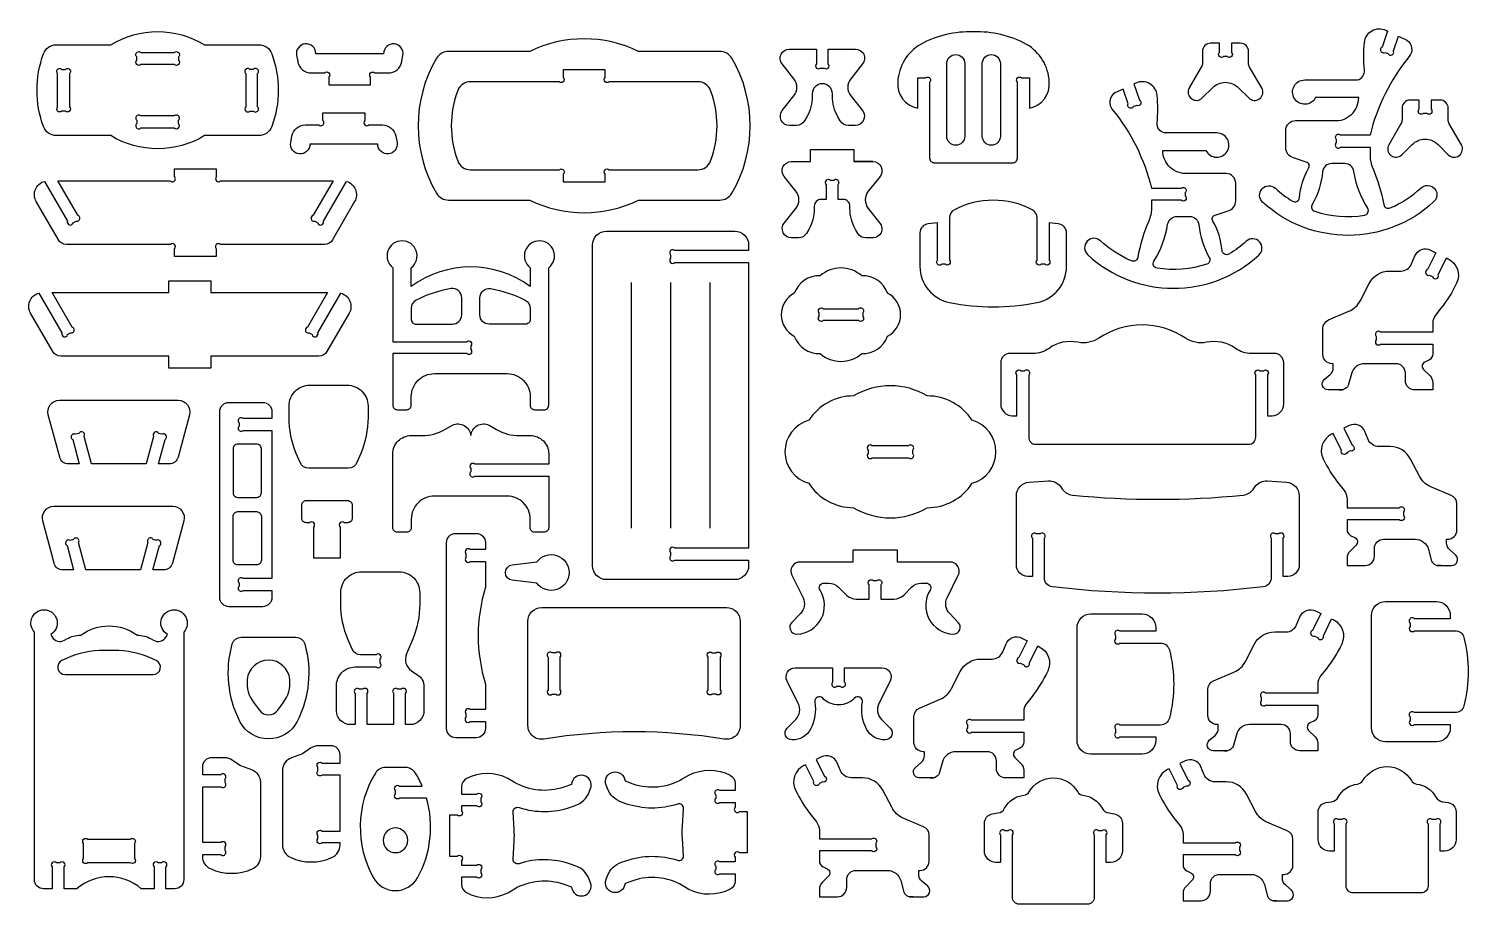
# Model space of a CAD drawing. Extents: x 685.5 to 700.6, y 17.1 to 35.8.
# Drawn here: x 685.53 to 700.59, y 17.11 to 26.27 of the extents above; entities that cross this region are included whole.
import ezdxf

# ---------------------------------------------------------------- set-up
doc = ezdxf.new("R2010")
doc.units = 0
doc.header["$MEASUREMENT"] = 0
doc.layers.get('DEFPOINTS').update_dxf_attribs({"color": 1, "linetype": 'CONTINUOUS'})
doc.layers.add('KONTUR', color=20, linetype='CONTINUOUS')

msp = doc.modelspace()

# ---------------------------------------------------------------- linework, layer by layer
at = {"layer": 'DEFPOINTS'}
msp.add_lwpolyline([(686.15, 17.788), (686.594, 17.788, -1), (686.638, 17.744), (686.638, 17.587, -1), (686.594, 17.543), (686.15, 17.543, -1), (686.105, 17.587), (686.105, 17.744, -1)], format="xyb", close=True, dxfattribs=at)
at = {"layer": 'KONTUR'}
for points in [[(685.686, 26.004, -0.314188), (685.821, 26.099), (686.389, 26.099, -0.27972), (687.371, 26.099), (687.939, 26.099, -0.314188), (688.074, 26.004, -0.178412), (688.074, 25.243, -0.314188), (687.939, 25.149), (687.371, 25.149, -0.27972), (686.389, 25.149), (685.821, 25.149, -0.314188), (685.686, 25.243, -0.178412)], [(695.416, 26.235, 0.130976), (694.861, 26.103, 0.25023), (694.623, 25.714, 0.38008), (694.832, 25.435), (694.832, 25.752), (694.913, 25.752, -1), (694.957, 25.708), (694.957, 24.913, 0.414214), (695.005, 24.865), (695.827, 24.865, 0.414214), (695.875, 24.913), (695.875, 25.708, -1), (695.92, 25.752), (696, 25.752), (696, 25.435, 0.38008), (696.209, 25.714, 0.25023), (695.972, 26.103, 0.130976)], [(699.748, 26.242), (699.691, 26.075, 1), (699.719, 26.019), (699.753, 26.007, 1), (699.809, 26.035), (699.862, 26.188), (699.949, 26.149, -0.438751), (699.975, 25.976, 0.114696), (699.565, 25.152), (699.254, 25.152, 1), (699.21, 25.108), (699.21, 25.072, 1), (699.254, 25.027), (699.565, 25.027), (699.565, 24.941, 0.102365), (699.593, 24.808, -0.056759), (699.708, 24.428, 0.480658), (699.775, 24.392, 0.086534), (700.099, 24.602, -1), (700.233, 24.458, -0.390732), (698.441, 24.453, -1), (698.574, 24.598, 0.050145), (698.754, 24.463, 0.556827), (698.827, 24.501, -0.109708), (698.922, 24.809, 0.51582), (698.898, 24.872), (698.763, 24.916, -0.338122), (698.683, 25.02), (698.683, 25.204, -0.414214), (698.786, 25.306), (699.188, 25.306, 0.436799), (699.446, 25.547), (698.995, 25.547, -0.587447), (698.773, 25.537, -0.587447), (698.881, 25.731), (699.434, 25.731, 0.360472), (699.506, 25.835, -0.043999), (699.506, 26.123, -0.520138), (699.729, 26.252)], [(688.535, 26.006, 0.441319), (688.424, 26.108, 0.441319), (688.333, 25.989), (688.345, 25.923, 0.363296), (688.487, 25.805), (688.626, 25.805, -1), (688.671, 25.76), (688.671, 25.68), (689.108, 25.68), (689.108, 25.76, -1), (689.152, 25.805), (689.292, 25.805, 0.363296), (689.434, 25.923), (689.446, 25.989, 0.441319), (689.355, 26.108, 0.441319), (689.244, 26.006)], [(689.799, 25.959, 0.274633), (689.799, 24.545, 0.264616), (689.923, 24.474), (690.773, 24.474, 0.230821), (691.912, 24.474), (692.762, 24.474, 0.264616), (692.886, 24.545, 0.274633), (692.886, 25.959, 0.264616), (692.762, 26.03), (691.912, 26.03, 0.230821), (690.773, 26.03), (689.923, 26.03, 0.264616)], [(693.729, 25.561, -0.131652), (693.671, 25.344), (693.647, 25.303, -0.267949), (693.564, 25.255), (693.491, 25.255, -0.627694), (693.415, 25.41), (693.537, 25.564, 0.349469), (693.537, 25.743), (693.414, 25.898, -0.628435), (693.489, 26.054), (693.772, 26.054), (693.772, 25.9, 1), (693.816, 25.856), (693.853, 25.856, 1), (693.897, 25.9), (693.897, 26.054), (694.18, 26.054, -0.628435), (694.256, 25.898), (694.132, 25.743, 0.349469), (694.132, 25.564), (694.254, 25.41, -0.627694), (694.179, 25.255), (694.105, 25.255, -0.267949), (694.022, 25.303), (693.998, 25.344, -0.131652), (693.94, 25.561), (693.94, 25.586, 1), (693.729, 25.586)], [(698.115, 26.115), (698.115, 26.02, -1), (698.07, 25.975), (698.034, 25.975, -1), (697.99, 26.02), (697.99, 26.115), (697.897, 26.115, 0.414214), (697.811, 26.029), (697.811, 25.909, -0.131652), (697.799, 25.866), (697.673, 25.647, 0.876976), (697.809, 25.543), (697.916, 25.65, -0.414214), (698.188, 25.65), (698.295, 25.543, 0.876976), (698.432, 25.647), (698.305, 25.866, -0.131652), (698.294, 25.909), (698.294, 26.029, 0.414214), (698.207, 26.115)], [(686.705, 26.018), (687.054, 26.018, -1), (687.099, 25.974), (687.099, 25.937, -1), (687.054, 25.893), (686.705, 25.893, -1), (686.661, 25.937), (686.661, 25.974, -1)], [(695.136, 25.902, -1), (695.325, 25.902), (695.325, 25.142, -1), (695.136, 25.142)], [(695.508, 25.902, -1), (695.697, 25.902), (695.697, 25.142, -1), (695.508, 25.142)], [(685.959, 25.798), (685.959, 25.449, -1), (685.915, 25.405), (685.878, 25.405, -1), (685.834, 25.449), (685.834, 25.798, -1), (685.878, 25.842), (685.915, 25.842, -1)], [(687.801, 25.798), (687.801, 25.449, 1), (687.845, 25.405), (687.881, 25.405, 1), (687.926, 25.449), (687.926, 25.798, 1), (687.881, 25.842), (687.845, 25.842, 1)], [(691.124, 25.838), (691.124, 25.757, -1), (691.08, 25.713), (690.154, 25.713, 0.311557), (690.02, 25.62, 0.183361), (690.02, 24.884, 0.311557), (690.154, 24.791), (691.08, 24.791, -1), (691.124, 24.746), (691.124, 24.666), (691.561, 24.666), (691.561, 24.746, -1), (691.605, 24.791), (692.531, 24.791, 0.311557), (692.665, 24.884, 0.183361), (692.665, 25.62, 0.311557), (692.531, 25.713), (691.605, 25.713, -1), (691.561, 25.757), (691.561, 25.838)], [(697.094, 25.689), (697.151, 25.521, -1), (697.124, 25.465), (697.089, 25.453, -1), (697.033, 25.481), (696.981, 25.634), (696.893, 25.595, 0.438751), (696.868, 25.422, -0.114696), (697.277, 24.598), (697.588, 24.598, -1), (697.632, 24.554), (697.632, 24.518, -1), (697.588, 24.473), (697.277, 24.473), (697.277, 24.387, -0.102365), (697.249, 24.254, 0.056759), (697.134, 23.874, -0.480658), (697.068, 23.838, -0.086534), (696.744, 24.048, 1), (696.61, 23.904, 0.390732), (698.402, 23.899, 1), (698.269, 24.044, -0.050145), (698.088, 23.909, -0.556827), (698.016, 23.947, 0.109708), (697.921, 24.255, -0.51582), (697.945, 24.318), (698.079, 24.362, 0.338122), (698.159, 24.466), (698.159, 24.65, 0.414214), (698.057, 24.752), (697.655, 24.752, -0.436799), (697.397, 24.993), (697.848, 24.993, 0.587447), (698.069, 24.983, 0.587447), (697.961, 25.177), (697.409, 25.177, -0.360472), (697.337, 25.281, 0.043999), (697.337, 25.569, 0.520138), (697.114, 25.698)], [(700.203, 25.521), (700.203, 25.425, -1), (700.158, 25.381), (700.122, 25.381, -1), (700.078, 25.425), (700.078, 25.521), (699.985, 25.521, 0.414214), (699.899, 25.435), (699.899, 25.315, -0.131652), (699.887, 25.271), (699.761, 25.053, 0.876976), (699.897, 24.948), (700.004, 25.055, -0.414214), (700.276, 25.055), (700.383, 24.948, 0.876976), (700.52, 25.053), (700.393, 25.271, -0.131652), (700.382, 25.315), (700.382, 25.435, 0.414214), (700.295, 25.521)], [(686.705, 25.229), (687.054, 25.229, 1), (687.099, 25.274), (687.099, 25.31, 1), (687.054, 25.354), (686.705, 25.354, 1), (686.661, 25.31), (686.661, 25.274, 1)], [(688.474, 25.06, -0.441319), (688.363, 24.958, -0.441319), (688.272, 25.077), (688.284, 25.142, -0.363296), (688.426, 25.261), (688.566, 25.261, 1), (688.61, 25.306), (688.61, 25.386), (689.047, 25.386), (689.047, 25.306, 1), (689.091, 25.261), (689.231, 25.261, -0.363296), (689.373, 25.142), (689.385, 25.077, -0.441319), (689.294, 24.958, -0.441319), (689.183, 25.06)], [(693.999, 24.482), (693.999, 24.635, 1), (693.955, 24.68), (693.918, 24.68, 1), (693.874, 24.635), (693.874, 24.482), (693.822, 24.482, 0.414214), (693.75, 24.41), (693.75, 24.384, -0.131652), (693.692, 24.168), (693.668, 24.126, -0.267949), (693.585, 24.078), (693.511, 24.078, -0.627694), (693.436, 24.234), (693.558, 24.387, 0.349469), (693.557, 24.567), (693.434, 24.721, -0.628435), (693.509, 24.877), (693.709, 24.877), (693.709, 25.002), (694.164, 25.002), (694.164, 24.877), (694.363, 24.877, -0.628435), (694.438, 24.721), (694.315, 24.567, 0.349469), (694.315, 24.387), (694.437, 24.234, -0.627694), (694.362, 24.078), (694.288, 24.078, -0.267949), (694.205, 24.126), (694.181, 24.168, -0.131652), (694.123, 24.384), (694.123, 24.41, 0.414214), (694.051, 24.482)], [(699.54, 24.389, -0.102416), (699.396, 24.775, 0.370344), (699.301, 24.856), (699.164, 24.856, 0.386693), (699.068, 24.769, -0.107473), (698.959, 24.427, 0.476686), (698.986, 24.357, 0.117674), (699.506, 24.316, 0.538917)], [(687.057, 23.885), (687.057, 23.965, 1), (687.013, 24.01), (685.925, 24.01, -0.267949), (685.841, 24.058), (685.61, 24.459, -0.487619), (685.695, 24.67), (685.936, 24.253, 1), (685.996, 24.236), (686.028, 24.255, 1), (686.044, 24.315), (685.836, 24.675), (687.013, 24.675, 1), (687.057, 24.719), (687.057, 24.8), (687.494, 24.8), (687.494, 24.719, 1), (687.539, 24.675), (688.715, 24.675), (688.507, 24.315, 1), (688.523, 24.255), (688.555, 24.236, 1), (688.615, 24.253), (688.856, 24.67, -0.487619), (688.941, 24.459), (688.71, 24.058, -0.267949), (688.626, 24.01), (687.539, 24.01, 1), (687.494, 23.965), (687.494, 23.885)], [(694.856, 23.779, 0.357981), (695.166, 23.402, 0.098177), (696.08, 23.402, 0.357981), (696.389, 23.779), (696.389, 24.132, 0.385638), (696.303, 24.227), (696.207, 24.237), (696.207, 23.847, -1), (696.163, 23.803), (696.126, 23.803, -1), (696.082, 23.847), (696.082, 24.288, 0.281144), (696.03, 24.374, 0.241814), (695.216, 24.374, 0.281144), (695.164, 24.288), (695.164, 23.847, -1), (695.119, 23.803), (695.083, 23.803, -1), (695.039, 23.847), (695.039, 24.237), (694.943, 24.227, 0.385638), (694.856, 24.132)], [(697.303, 23.835, 0.102416), (697.447, 24.221, -0.370344), (697.542, 24.303), (697.678, 24.303, -0.386693), (697.774, 24.215, 0.107473), (697.883, 23.873, -0.476686), (697.857, 23.804, -0.117674), (697.336, 23.762, -0.538917)], [(693.063, 23.946), (692.291, 23.946, 1), (692.247, 23.902), (692.247, 23.866, 1), (692.291, 23.821), (693.063, 23.821), (693.063, 20.833), (692.291, 20.833, 1), (692.247, 20.788), (692.247, 20.752, 1), (692.291, 20.708), (693.063, 20.708), (693.063, 20.648, -0.414214), (692.918, 20.504), (691.575, 20.504, -0.414214), (691.431, 20.648), (691.431, 24.006, -0.414214), (691.575, 24.15), (692.918, 24.15, -0.414214), (693.063, 24.006)], [(689.388, 22.281), (689.486, 22.281, 0.414214), (689.534, 22.329), (689.534, 22.419, -0.414214), (689.775, 22.659), (690.537, 22.659, -0.414214), (690.777, 22.419), (690.777, 22.329, 0.414214), (690.825, 22.281), (690.923, 22.281, 0.414214), (690.972, 22.329), (690.972, 23.767, 0.712109), (690.874, 24.048, 0.712109), (690.777, 23.767), (690.777, 23.571, 0.327793), (689.534, 23.571), (689.534, 23.767, 0.712109), (689.437, 24.048, 0.712109), (689.34, 23.767), (689.34, 22.993), (690.111, 22.993, -1), (690.156, 22.948), (690.156, 22.912, -1), (690.111, 22.868), (689.34, 22.868), (689.34, 22.329, 0.414214)], [(699.239, 22.489), (699.276, 22.489), (699.127, 22.489, -0.69618), (699.086, 22.599), (699.146, 22.65, 0.218856), (699.18, 22.723), (699.18, 22.763), (699.167, 22.763, -0.414214), (699.071, 22.859), (699.071, 23.132, -0.300567), (699.13, 23.22), (699.344, 23.312, 0.175054), (699.464, 23.423), (699.556, 23.602, -0.281092), (699.769, 23.732), (699.888, 23.732, 0.302959), (699.999, 23.806), (700.034, 23.89, -0.432835), (700.198, 23.952), (700.254, 23.924), (700.167, 23.747, 1), (700.187, 23.688), (700.22, 23.672, 1), (700.279, 23.692), (700.366, 23.869), (700.382, 23.861, -0.412418), (700.47, 23.605, -0.053802), (700.306, 23.342), (700.251, 23.272, 0.168092), (700.22, 23.183), (700.22, 23.093), (699.674, 23.093, 1), (699.63, 23.048), (699.63, 23.012, 1), (699.674, 22.968), (700.22, 22.968), (700.22, 22.865, -0.288515), (700.179, 22.8), (700.138, 22.78, 0.517103), (700.125, 22.703), (700.192, 22.636, -0.198912), (700.22, 22.568), (700.22, 22.489), (700.031, 22.489, -0.414214), (699.934, 22.585), (699.934, 22.667, 0.414214), (699.838, 22.763), (699.508, 22.763, 0.339454), (699.369, 22.656), (699.336, 22.535, -0.339454)], [(694.246, 22.868, 0.32816), (694.517, 23.051, 0.608717), (694.517, 23.5, 0.32816), (694.246, 23.683, 0.374627), (693.812, 23.683, 0.32816), (693.541, 23.5, 0.608717), (693.541, 23.051, 0.32816), (693.812, 22.868, 0.374627)], [(685.866, 22.841, -0.267949), (685.783, 22.889), (685.551, 23.29, -0.487619), (685.636, 23.501), (685.877, 23.084, 1), (685.938, 23.067), (685.969, 23.086, 1), (685.985, 23.146), (685.777, 23.506), (686.998, 23.506), (686.998, 23.631), (687.436, 23.631), (687.436, 23.506), (688.656, 23.506), (688.448, 23.146, 1), (688.465, 23.086), (688.496, 23.067, 1), (688.557, 23.084), (688.798, 23.501, -0.487619), (688.883, 23.29), (688.651, 22.889, -0.267949), (688.568, 22.841), (687.436, 22.841), (687.436, 22.716), (686.998, 22.716), (686.998, 22.841)], [(689.586, 23.427, 0.281144), (689.534, 23.342), (689.534, 23.225, 0.414214), (689.582, 23.177), (689.964, 23.177, 0.414214), (690.061, 23.273), (690.061, 23.453, 0.464054), (689.948, 23.548, 0.077001)], [(690.725, 23.427, -0.281144), (690.777, 23.342), (690.777, 23.225, -0.414214), (690.729, 23.177), (690.347, 23.177, -0.414214), (690.251, 23.273), (690.251, 23.453, -0.464054), (690.363, 23.548, -0.077001)], [(693.846, 23.338), (694.213, 23.338, -1), (694.257, 23.294), (694.257, 23.257, -1), (694.213, 23.213), (693.846, 23.213, -1), (693.802, 23.257), (693.802, 23.294, -1)], [(698.296, 21.92, 0.414214), (698.368, 21.993), (698.368, 22.645, -1), (698.413, 22.689), (698.449, 22.689, -1), (698.493, 22.645), (698.493, 22.219), (698.541, 22.219, 0.414214), (698.661, 22.339), (698.661, 22.774, 0.414214), (698.565, 22.87), (698.322, 22.87, -0.1548), (698.156, 22.923, 0.206677), (697.853, 22.987, -0.200512), (697.635, 23.03, 0.304221), (696.727, 23.03, -0.200512), (696.509, 22.987, 0.206677), (696.206, 22.923, -0.1548), (696.039, 22.87), (695.797, 22.87, 0.414214), (695.701, 22.774), (695.701, 22.339, 0.414214), (695.821, 22.219), (695.869, 22.219), (695.869, 22.645, -1), (695.913, 22.689), (695.949, 22.689, -1), (695.994, 22.645), (695.994, 21.993, 0.414214), (696.066, 21.92)], [(688.331, 21.825, -0.100549), (688.255, 22.2), (688.255, 22.321, -0.414214), (688.471, 22.538), (688.864, 22.538, -0.414214), (689.081, 22.321), (689.081, 22.2, -0.100549), (689.005, 21.825), (688.963, 21.728, -0.301123), (688.875, 21.669), (688.461, 21.669, -0.301123), (688.372, 21.728)], [(695.402, 21.512, 0.756347), (695.402, 22.171, 0.253291), (694.932, 22.426, 0.2751), (694.162, 22.426, 0.253291), (693.692, 22.171, 0.756347), (693.692, 21.512, 0.253291), (694.162, 21.256, 0.2751), (694.932, 21.256, 0.253291)], [(687.096, 22.38, -0.493145), (687.212, 22.228), (687.094, 21.785, -0.339454), (687.001, 21.714), (686.889, 21.714), (686.958, 21.97, 1), (686.926, 22.024), (686.891, 22.034, 1), (686.837, 22.002), (686.76, 21.714), (686.189, 21.714), (686.112, 22.002, 1), (686.057, 22.034), (686.022, 22.024, 1), (685.991, 21.97), (686.059, 21.714), (685.948, 21.714, -0.339454), (685.855, 21.785), (685.736, 22.228, -0.493145), (685.852, 22.38)], [(688.076, 20.515), (687.776, 20.515, 1), (687.732, 20.471), (687.732, 20.434, 1), (687.776, 20.39), (688.076, 20.39), (688.076, 20.317, -0.414214), (687.98, 20.221), (687.625, 20.221, -0.414214), (687.529, 20.317), (687.529, 22.261, -0.414214), (687.625, 22.358), (687.98, 22.358, -0.414214), (688.076, 22.261), (688.076, 22.189), (687.776, 22.189, 1), (687.732, 22.144), (687.732, 22.108, 1), (687.776, 22.064), (688.076, 22.064)], [(689.534, 21.138), (689.534, 21.048, -0.414214), (689.486, 21), (689.388, 21, -0.414214), (689.34, 21.048), (689.34, 21.819, -0.414214), (689.532, 22.011), (689.645, 22.011, 0.131652), (689.885, 22.075), (689.964, 22.121, -0.512051), (690.156, 22.011, -0.512051), (690.347, 22.121), (690.426, 22.075, 0.131652), (690.666, 22.011), (690.779, 22.011, -0.414214), (690.972, 21.819), (690.972, 21.711), (690.2, 21.711, 1), (690.156, 21.667), (690.156, 21.631, 1), (690.2, 21.586), (690.972, 21.586), (690.972, 21.048, -0.414214), (690.923, 21), (690.825, 21, -0.414214), (690.777, 21.048), (690.777, 21.138, 0.414214), (690.537, 21.378), (689.775, 21.378, 0.414214)], [(700.306, 20.652), (700.269, 20.652), (700.418, 20.652, 0.69618), (700.459, 20.762), (700.398, 20.814, -0.218856), (700.365, 20.887), (700.365, 20.927), (700.377, 20.927, 0.414214), (700.474, 21.023), (700.474, 21.295, 0.300567), (700.415, 21.384), (700.2, 21.475, -0.175054), (700.081, 21.586), (699.989, 21.765, 0.281092), (699.775, 21.896), (699.656, 21.896, -0.302959), (699.545, 21.97), (699.511, 22.054, 0.432835), (699.347, 22.115), (699.291, 22.088), (699.378, 21.911, -1), (699.357, 21.851), (699.325, 21.835, -1), (699.265, 21.855), (699.178, 22.032), (699.162, 22.025, 0.412418), (699.074, 21.768, 0.053802), (699.238, 21.506), (699.293, 21.435, -0.168092), (699.324, 21.346), (699.324, 21.256), (699.871, 21.256, -1), (699.915, 21.212), (699.915, 21.175, -1), (699.871, 21.131), (699.324, 21.131), (699.324, 21.028, 0.288515), (699.365, 20.963), (699.406, 20.943, -0.517103), (699.419, 20.866), (699.352, 20.799, 0.198912), (699.324, 20.731), (699.324, 20.652), (699.514, 20.652, 0.414214), (699.61, 20.748), (699.61, 20.83, -0.414214), (699.706, 20.927), (700.036, 20.927, -0.339454), (700.176, 20.82), (700.208, 20.698, 0.339454)], [(687.917, 21.921), (687.717, 21.921, 0.414214), (687.669, 21.872), (687.669, 21.412, 0.414214), (687.717, 21.364), (687.917, 21.364, 0.414214), (687.965, 21.412), (687.965, 21.872, 0.414214)], [(694.357, 21.779), (694.737, 21.779, 1), (694.781, 21.823), (694.781, 21.859, 1), (694.737, 21.904), (694.357, 21.904, 1), (694.313, 21.859), (694.313, 21.823, 1)], [(695.999, 21.524), (696.199, 21.537, -0.258789), (696.326, 21.477), (696.347, 21.448, 0.215961), (696.45, 21.388, 0.04907), (698.238, 21.388, 0.215961), (698.341, 21.448), (698.362, 21.477, -0.258789), (698.489, 21.537), (698.689, 21.524, -0.395564), (698.824, 21.381), (698.824, 20.658, -0.414214), (698.704, 20.538), (698.656, 20.538), (698.656, 20.938, 1), (698.612, 20.982), (698.576, 20.982, 1), (698.531, 20.938), (698.531, 20.525, -0.379167), (698.447, 20.429, -0.060635), (696.241, 20.429, -0.379167), (696.157, 20.525), (696.157, 20.938, 1), (696.112, 20.982), (696.076, 20.982, 1), (696.032, 20.938), (696.032, 20.538), (695.984, 20.538, -0.414214), (695.864, 20.658), (695.864, 21.381, -0.395564)], [(687.038, 21.271, -0.493145), (687.154, 21.119), (687.035, 20.676, -0.339454), (686.942, 20.605), (686.831, 20.605), (686.899, 20.861, 1), (686.868, 20.915), (686.833, 20.925, 1), (686.778, 20.893), (686.701, 20.605), (686.13, 20.605), (686.053, 20.893, 1), (685.999, 20.925), (685.964, 20.915, 1), (685.932, 20.861), (686.001, 20.605), (685.889, 20.605, -0.339454), (685.796, 20.676), (685.678, 21.119, -0.493145), (685.794, 21.271)], [(688.867, 21.099), (688.835, 21.099, 1), (688.79, 21.054), (688.79, 20.729), (688.513, 20.729), (688.513, 21.054, 1), (688.469, 21.099), (688.436, 21.099, -0.414214), (688.388, 21.147), (688.388, 21.283, -0.414214), (688.436, 21.331), (688.867, 21.331, -0.414214), (688.915, 21.283), (688.915, 21.147, -0.414214)], [(687.917, 20.658), (687.717, 20.658, -0.414214), (687.669, 20.706), (687.669, 21.167, -0.414214), (687.717, 21.215), (687.917, 21.215, -0.414214), (687.965, 21.167), (687.965, 20.706, -0.414214)], [(690.309, 19.144), (690.151, 19.144, 1), (690.106, 19.1), (690.106, 19.064, 1), (690.151, 19.019), (690.309, 19.019), (690.309, 18.947, -0.414214), (690.213, 18.85), (689.999, 18.85, -0.414214), (689.903, 18.947), (689.903, 20.891, -0.414214), (689.999, 20.987), (690.213, 20.987, -0.414214), (690.309, 20.891), (690.309, 20.818), (690.151, 20.818, 1), (690.106, 20.774), (690.106, 20.737, 1), (690.151, 20.693), (690.309, 20.693), (690.309, 20.426, 0.14798), (690.309, 19.411)], [(694.323, 20.301), (694.323, 20.45, -1), (694.368, 20.494), (694.404, 20.494, -1), (694.448, 20.45), (694.448, 20.301), (694.584, 20.301, 0.198912), (694.686, 20.343), (694.767, 20.424, -0.198912), (694.869, 20.467), (694.921, 20.467, -0.590467), (694.962, 20.393, 0.577506), (695.203, 19.934, 0.68225), (695.257, 20.057), (695.167, 20.148, -0.323318), (695.14, 20.315), (695.257, 20.549, 0.558125), (695.171, 20.688), (694.62, 20.688), (694.62, 20.813), (694.152, 20.813), (694.152, 20.688), (693.601, 20.688, 0.558125), (693.515, 20.549), (693.632, 20.315, -0.323318), (693.605, 20.148), (693.515, 20.057, 0.68225), (693.569, 19.934, 0.577506), (693.81, 20.393, -0.590467), (693.851, 20.467), (693.903, 20.467, -0.198912), (694.005, 20.424), (694.086, 20.343, 0.198912), (694.188, 20.301)], [(690.59, 20.497, -0.887813), (690.59, 20.659), (690.848, 20.69, -0.721474), (691.185, 20.578, -0.721474), (690.848, 20.466)], [(689.071, 18.987), (689.071, 19.313, 1), (689.027, 19.357), (688.99, 19.357, 1), (688.946, 19.313), (688.946, 18.987), (688.897, 18.987, -0.414214), (688.752, 19.132), (688.752, 19.397, -0.414214), (688.945, 19.59), (689.165, 19.59, 1), (689.209, 19.634), (689.209, 19.673, 1), (689.165, 19.718), (689.002, 19.718, -0.301123), (688.914, 19.776), (688.873, 19.874, -0.100549), (688.796, 20.249), (688.796, 20.37, -0.414214), (689.013, 20.586), (689.406, 20.586, -0.414214), (689.622, 20.37), (689.622, 20.249, -0.100549), (689.546, 19.874), (689.483, 19.726, 0.360488), (689.536, 19.55), (689.602, 19.506, -0.250847), (689.666, 19.386), (689.666, 19.132, -0.414214), (689.522, 18.987), (689.473, 18.987), (689.473, 19.313, 1), (689.429, 19.357), (689.392, 19.357, 1), (689.348, 19.313), (689.348, 18.987)], [(686.837, 19.87, 0.414214), (686.968, 19.905), (686.983, 19.93, -0.709008), (687.031, 20.187, -0.709008), (687.154, 19.956), (687.154, 17.366, -0.414214), (687.058, 17.27), (686.967, 17.27), (686.967, 17.498, 1), (686.922, 17.543), (686.886, 17.543, 1), (686.842, 17.498), (686.842, 17.27), (686.709, 17.27, 0.372772), (686.034, 17.27), (685.902, 17.27), (685.902, 17.498, 1), (685.857, 17.543), (685.821, 17.543, 1), (685.777, 17.498), (685.777, 17.27), (685.686, 17.27, -0.414214), (685.59, 17.366), (685.59, 19.956, -0.709008), (685.712, 20.187, -0.709008), (685.761, 19.93), (685.775, 19.905, 0.414214), (685.906, 19.87), (685.931, 19.884, -0.131652), (686.075, 19.923, -0.325362), (686.668, 19.923, -0.131652), (686.812, 19.884)], [(690.754, 20.069, -0.414214), (690.898, 20.213), (692.831, 20.213, -0.414214), (692.975, 20.069), (692.975, 18.977, -0.462325), (692.808, 18.835, 0.080889), (690.921, 18.835, -0.462325), (690.754, 18.977)], [(698.036, 18.713), (698.073, 18.713), (697.924, 18.713, -0.69618), (697.883, 18.823), (697.944, 18.875, 0.218856), (697.977, 18.948), (697.977, 18.988), (697.964, 18.988, -0.414214), (697.868, 19.084), (697.868, 19.356, -0.300567), (697.927, 19.445), (698.141, 19.536, 0.175054), (698.261, 19.648), (698.353, 19.827, -0.281092), (698.567, 19.957), (698.685, 19.957, 0.302959), (698.796, 20.031), (698.831, 20.115, -0.432835), (698.995, 20.176), (699.051, 20.149), (698.964, 19.972, 1), (698.984, 19.913), (699.017, 19.897, 1), (699.076, 19.917), (699.163, 20.094), (699.179, 20.086, -0.412418), (699.268, 19.829, -0.053802), (699.104, 19.567), (699.048, 19.497, 0.168092), (699.018, 19.408), (699.018, 19.317), (698.471, 19.317, 1), (698.427, 19.273), (698.427, 19.237, 1), (698.471, 19.192), (699.018, 19.192), (699.018, 19.089, -0.288515), (698.977, 19.024), (698.936, 19.005, 0.517103), (698.922, 18.927), (698.989, 18.86, -0.198912), (699.018, 18.792), (699.018, 18.713), (698.828, 18.713, -0.414214), (698.732, 18.81), (698.732, 18.892, 0.414214), (698.635, 18.988), (698.305, 18.988, 0.339454), (698.166, 18.881), (698.134, 18.76, -0.339454)], [(700.404, 20.13), (700.404, 20.095), (700.028, 20.095, 1), (699.983, 20.05), (699.983, 20.014, 1), (700.028, 19.97), (700.454, 19.97, -0.343094), (700.547, 19.897, -0.125025), (700.547, 19.185, -0.343094), (700.454, 19.113), (700.028, 19.113, 1), (699.983, 19.068), (699.983, 19.032, 1), (700.028, 18.988), (700.404, 18.988), (700.404, 18.952, -0.414214), (700.26, 18.808), (699.725, 18.808, -0.414214), (699.581, 18.952), (699.581, 20.13, -0.414214), (699.725, 20.274), (700.26, 20.274, -0.414214)], [(697.323, 20.001), (697.323, 19.965), (696.946, 19.965, 1), (696.902, 19.921), (696.902, 19.885, 1), (696.946, 19.84), (697.372, 19.84, -0.343094), (697.466, 19.768, -0.125025), (697.466, 19.056, -0.343094), (697.372, 18.983), (696.946, 18.983, 1), (696.902, 18.939), (696.902, 18.903, 1), (696.946, 18.858), (697.323, 18.858), (697.323, 18.823, -0.414214), (697.179, 18.678), (696.643, 18.678, -0.414214), (696.499, 18.823), (696.499, 20.001, -0.414214), (696.643, 20.145), (697.179, 20.145, -0.414214)], [(687.74, 19.021, -0.188994), (687.661, 19.831, -0.335294), (687.754, 19.901), (688.326, 19.901, -0.335294), (688.419, 19.831, -0.188994), (688.34, 19.021, -0.613363)], [(694.961, 18.43), (694.998, 18.43), (694.849, 18.43, -0.69618), (694.808, 18.54), (694.868, 18.591, 0.218856), (694.902, 18.664), (694.902, 18.704), (694.889, 18.704, -0.414214), (694.793, 18.8), (694.793, 19.073, -0.300567), (694.852, 19.161), (695.066, 19.253, 0.175054), (695.186, 19.364), (695.278, 19.543, -0.281092), (695.491, 19.673), (695.61, 19.673, 0.302959), (695.721, 19.747), (695.756, 19.831, -0.432835), (695.92, 19.893), (695.976, 19.865), (695.889, 19.688, 1), (695.909, 19.629), (695.942, 19.613, 1), (696.001, 19.633), (696.088, 19.81), (696.104, 19.802, -0.412418), (696.192, 19.546, -0.053802), (696.028, 19.283), (695.973, 19.213, 0.168092), (695.942, 19.124), (695.942, 19.033), (695.396, 19.033, 1), (695.352, 18.989), (695.352, 18.953, 1), (695.396, 18.908), (695.942, 18.908), (695.942, 18.806, -0.288515), (695.901, 18.741), (695.86, 18.721, 0.517103), (695.847, 18.644), (695.914, 18.577, -0.198912), (695.942, 18.509), (695.942, 18.43), (695.753, 18.43, -0.414214), (695.656, 18.526), (695.656, 18.608, 0.414214), (695.56, 18.704), (695.23, 18.704, 0.339454), (695.091, 18.597), (695.058, 18.476, -0.339454)], [(685.879, 19.658, 0.807396), (685.911, 19.511), (686.833, 19.511, 0.807396), (686.864, 19.658), (686.818, 19.679, 0.106564), (686.422, 19.764), (686.321, 19.764, 0.106564), (685.925, 19.679)], [(690.965, 19.693), (690.965, 19.351, 1), (691.009, 19.307), (691.046, 19.307, 1), (691.09, 19.351), (691.09, 19.693, 1), (691.046, 19.737), (691.009, 19.737, 1)], [(692.764, 19.693), (692.764, 19.351, -1), (692.72, 19.307), (692.683, 19.307, -1), (692.639, 19.351), (692.639, 19.693, -1), (692.683, 19.737), (692.72, 19.737, -1)], [(688.263, 19.459, 0.910256), (687.817, 19.459, 0.186543), (687.886, 19.215), (687.944, 19.137, 0.499812), (688.136, 19.137), (688.194, 19.215, 0.186543)], [(693.942, 19.582), (693.942, 19.432, 1), (693.986, 19.388), (694.023, 19.388, 1), (694.067, 19.432), (694.067, 19.582), (694.458, 19.582, -0.558125), (694.544, 19.443), (694.426, 19.209, 0.323318), (694.453, 19.042), (694.544, 18.951, -0.68225), (694.49, 18.828, -0.286613), (694.297, 18.94, -0.160038), (694.253, 19.223, 0.732143), (694.171, 19.264, -0.419662), (693.838, 19.264, 0.732143), (693.756, 19.223, -0.160038), (693.712, 18.94, -0.286613), (693.519, 18.828, -0.68225), (693.465, 18.951), (693.556, 19.042, 0.323318), (693.583, 19.209), (693.465, 19.443, -0.558125), (693.551, 19.582)], [(688.789, 18.46), (688.601, 18.46, -1), (688.557, 18.504), (688.557, 18.541, -1), (688.601, 18.585), (688.789, 18.585), (688.789, 18.67, 0.414214), (688.693, 18.766), (688.562, 18.766, 0.149546), (688.481, 18.741), (688.395, 18.683), (688.28, 18.64, 0.31269), (688.186, 18.505), (688.186, 17.73, 0.29069), (688.269, 17.599, 0.223211), (688.706, 17.599, 0.29069), (688.789, 17.73), (688.789, 17.749), (688.601, 17.749, -1), (688.557, 17.794), (688.557, 17.83, -1), (688.601, 17.874), (688.789, 17.874)], [(687.352, 18.338), (687.54, 18.338, 1), (687.585, 18.382), (687.585, 18.419, 1), (687.54, 18.463), (687.352, 18.463), (687.352, 18.548, -0.414214), (687.448, 18.644), (687.579, 18.644, -0.149546), (687.66, 18.619), (687.747, 18.561), (687.861, 18.518, -0.31269), (687.955, 18.383), (687.955, 17.608, -0.29069), (687.872, 17.477, -0.223211), (687.435, 17.477, -0.29069), (687.352, 17.608), (687.352, 17.628), (687.54, 17.628, 1), (687.585, 17.672), (687.585, 17.708, 1), (687.54, 17.753), (687.352, 17.753)], [(689.693, 18.219), (689.412, 18.219, -1), (689.368, 18.263), (689.368, 18.299, -1), (689.412, 18.344), (689.648, 18.344, 0.035368), (689.578, 18.48, 0.261699), (689.475, 18.538), (689.261, 18.538, 0.261699), (689.158, 18.48, 0.2701), (689.137, 17.386, 0.587624), (689.599, 17.386, 0.2005)], [(694.785, 17.187), (694.747, 17.187), (694.897, 17.187, 0.69618), (694.937, 17.297), (694.877, 17.349, -0.218856), (694.843, 17.422), (694.843, 17.462), (694.856, 17.462, 0.414214), (694.952, 17.558), (694.952, 17.83, 0.300567), (694.894, 17.919), (694.679, 18.01, -0.175054), (694.56, 18.122), (694.468, 18.301, 0.281092), (694.254, 18.431), (694.135, 18.431, -0.302959), (694.024, 18.505), (693.989, 18.589, 0.432835), (693.825, 18.65), (693.769, 18.623), (693.856, 18.446, -1), (693.836, 18.387), (693.804, 18.37, -1), (693.744, 18.391), (693.657, 18.568), (693.641, 18.56, 0.412418), (693.553, 18.303, 0.053802), (693.717, 18.041), (693.772, 17.971, -0.168092), (693.803, 17.882), (693.803, 17.791), (694.35, 17.791, -1), (694.394, 17.747), (694.394, 17.71, -1), (694.35, 17.666), (693.803, 17.666), (693.803, 17.563, 0.288515), (693.844, 17.498), (693.885, 17.479, -0.517103), (693.898, 17.401), (693.831, 17.334, 0.198912), (693.803, 17.266), (693.803, 17.187), (693.993, 17.187, 0.414214), (694.089, 17.283), (694.089, 17.366, -0.414214), (694.185, 17.462), (694.515, 17.462, -0.339454), (694.654, 17.355), (694.687, 17.234, 0.339454)], [(698.589, 17.145), (698.552, 17.145), (698.701, 17.145, 0.69618), (698.742, 17.255), (698.682, 17.307, -0.218856), (698.648, 17.38), (698.648, 17.42), (698.661, 17.42, 0.414214), (698.757, 17.516), (698.757, 17.788, 0.300567), (698.699, 17.877), (698.484, 17.968, -0.175054), (698.365, 18.08), (698.273, 18.259, 0.281092), (698.059, 18.389), (697.94, 18.389, -0.302959), (697.829, 18.463), (697.794, 18.547, 0.432835), (697.63, 18.608), (697.574, 18.581), (697.661, 18.404, -1), (697.641, 18.345), (697.608, 18.329, -1), (697.549, 18.349), (697.462, 18.526), (697.446, 18.518, 0.412418), (697.358, 18.261, 0.053802), (697.522, 17.999), (697.577, 17.929, -0.168092), (697.608, 17.84), (697.608, 17.749), (698.154, 17.749, -1), (698.199, 17.705), (698.199, 17.669, -1), (698.154, 17.624), (697.608, 17.624), (697.608, 17.521, 0.288515), (697.649, 17.456), (697.69, 17.437, -0.517103), (697.703, 17.359), (697.636, 17.292, 0.198912), (697.608, 17.224), (697.608, 17.145), (697.798, 17.145, 0.414214), (697.894, 17.242), (697.894, 17.324, -0.414214), (697.99, 17.42), (698.32, 17.42, -0.339454), (698.459, 17.313), (698.492, 17.192, 0.339454)], [(699.489, 18.402, -0.572309), (699.997, 18.402, 0.236246), (700.051, 18.366, -0.245302), (700.254, 18.23, 0.231613), (700.323, 18.181), (700.384, 18.171, -0.367108), (700.464, 18.076), (700.464, 17.783, -0.414214), (700.344, 17.663), (700.297, 17.663), (700.297, 17.95, 1), (700.252, 17.994), (700.216, 17.994, 1), (700.172, 17.95), (700.172, 17.298, -0.414214), (700.099, 17.226), (699.387, 17.226, -0.414214), (699.315, 17.298), (699.315, 17.95, 1), (699.27, 17.994), (699.234, 17.994, 1), (699.19, 17.95), (699.19, 17.663), (699.142, 17.663, -0.414214), (699.022, 17.783), (699.022, 18.076, -0.367108), (699.102, 18.171), (699.163, 18.181, 0.231613), (699.232, 18.23, -0.245302), (699.435, 18.366, 0.236246)], [(690.11, 17.23, 0.24467), (690.543, 17.229), (690.613, 17.269, -0.217196), (691.129, 17.319), (691.211, 17.29, 0.459056), (691.335, 17.197, 0.459056), (691.409, 17.333), (691.395, 17.37, 0.221765), (691.249, 17.511), (691.201, 17.528, 0.163624), (690.661, 17.532, -0.531368), (690.598, 17.581), (690.61, 17.763, 0.033043), (690.61, 17.89), (690.598, 18.072, -0.531368), (690.661, 18.12, 0.163624), (691.201, 18.124), (691.249, 18.141, 0.221765), (691.395, 18.282), (691.409, 18.319, 0.459056), (691.335, 18.456, 0.459056), (691.211, 18.362), (691.129, 18.334, -0.217196), (690.613, 18.383), (690.543, 18.424, 0.24467), (690.11, 18.422, 0.278615), (690.059, 18.337), (690.059, 18.261), (690.217, 18.261, -1), (690.262, 18.217), (690.262, 18.18, -1), (690.217, 18.136), (690.059, 18.136), (690.059, 18.086, -1), (690.014, 18.041), (689.934, 18.041), (689.934, 17.611), (690.014, 17.611, -1), (690.059, 17.567), (690.059, 17.516), (690.217, 17.516, -1), (690.262, 17.472), (690.262, 17.435, -1), (690.217, 17.391), (690.059, 17.391), (690.059, 17.315, 0.278615)], [(692.871, 17.266, -0.24467), (692.438, 17.264), (692.368, 17.305, 0.217196), (691.852, 17.354), (691.77, 17.326, -0.459056), (691.645, 17.232, -0.459056), (691.572, 17.369), (691.586, 17.406, -0.221765), (691.732, 17.547), (691.78, 17.563, -0.163624), (692.319, 17.568, 0.531368), (692.382, 17.616), (692.37, 17.798, -0.033043), (692.37, 17.925), (692.382, 18.107, 0.531368), (692.319, 18.156, -0.163624), (691.78, 18.16), (691.732, 18.177, -0.221765), (691.586, 18.318), (691.572, 18.355, -0.459056), (691.645, 18.491, -0.459056), (691.77, 18.398), (691.852, 18.369, 0.217196), (692.368, 18.419), (692.438, 18.459, -0.24467), (692.871, 18.458, -0.278615), (692.922, 18.372), (692.922, 18.297), (692.763, 18.297, 1), (692.719, 18.253), (692.719, 18.216, 1), (692.763, 18.172), (692.922, 18.172), (692.922, 18.121, 1), (692.966, 18.077), (693.047, 18.077), (693.047, 17.647), (692.966, 17.647, 1), (692.922, 17.602), (692.922, 17.552), (692.763, 17.552, 1), (692.719, 17.508), (692.719, 17.471, 1), (692.763, 17.427), (692.922, 17.427), (692.922, 17.351, -0.278615)], [(695.997, 18.284, -0.572309), (696.506, 18.284, 0.236246), (696.56, 18.249, -0.245302), (696.762, 18.112, 0.231613), (696.831, 18.063), (696.892, 18.053, -0.367108), (696.973, 17.958), (696.973, 17.666, -0.414214), (696.852, 17.546), (696.805, 17.546), (696.805, 17.833, 1), (696.761, 17.877), (696.724, 17.877, 1), (696.68, 17.833), (696.68, 17.181, -0.414214), (696.608, 17.109), (695.895, 17.109, -0.414214), (695.823, 17.181), (695.823, 17.833, 1), (695.779, 17.877), (695.742, 17.877, 1), (695.698, 17.833), (695.698, 17.546), (695.651, 17.546, -0.414214), (695.53, 17.666), (695.53, 17.958, -0.367108), (695.611, 18.053), (695.672, 18.063, 0.231613), (695.741, 18.112, -0.245302), (695.943, 18.249, 0.236246)], [(689.368, 17.906, 0.414214), (689.239, 17.777, 0.414214), (689.368, 17.648, 0.414214), (689.497, 17.777, 0.414214)]]:
    msp.add_lwpolyline(points, format="xyb", close=True, dxfattribs=at)
for points in [[(694.363, 24.877), (694.164, 24.877)], [(691.835, 23.612), (691.835, 21.042)], [(692.247, 23.612), (692.247, 21.042)], [(692.658, 23.612), (692.658, 21.042)]]:
    msp.add_lwpolyline(points, dxfattribs=at)

doc.saveas('drawing.dxf')
